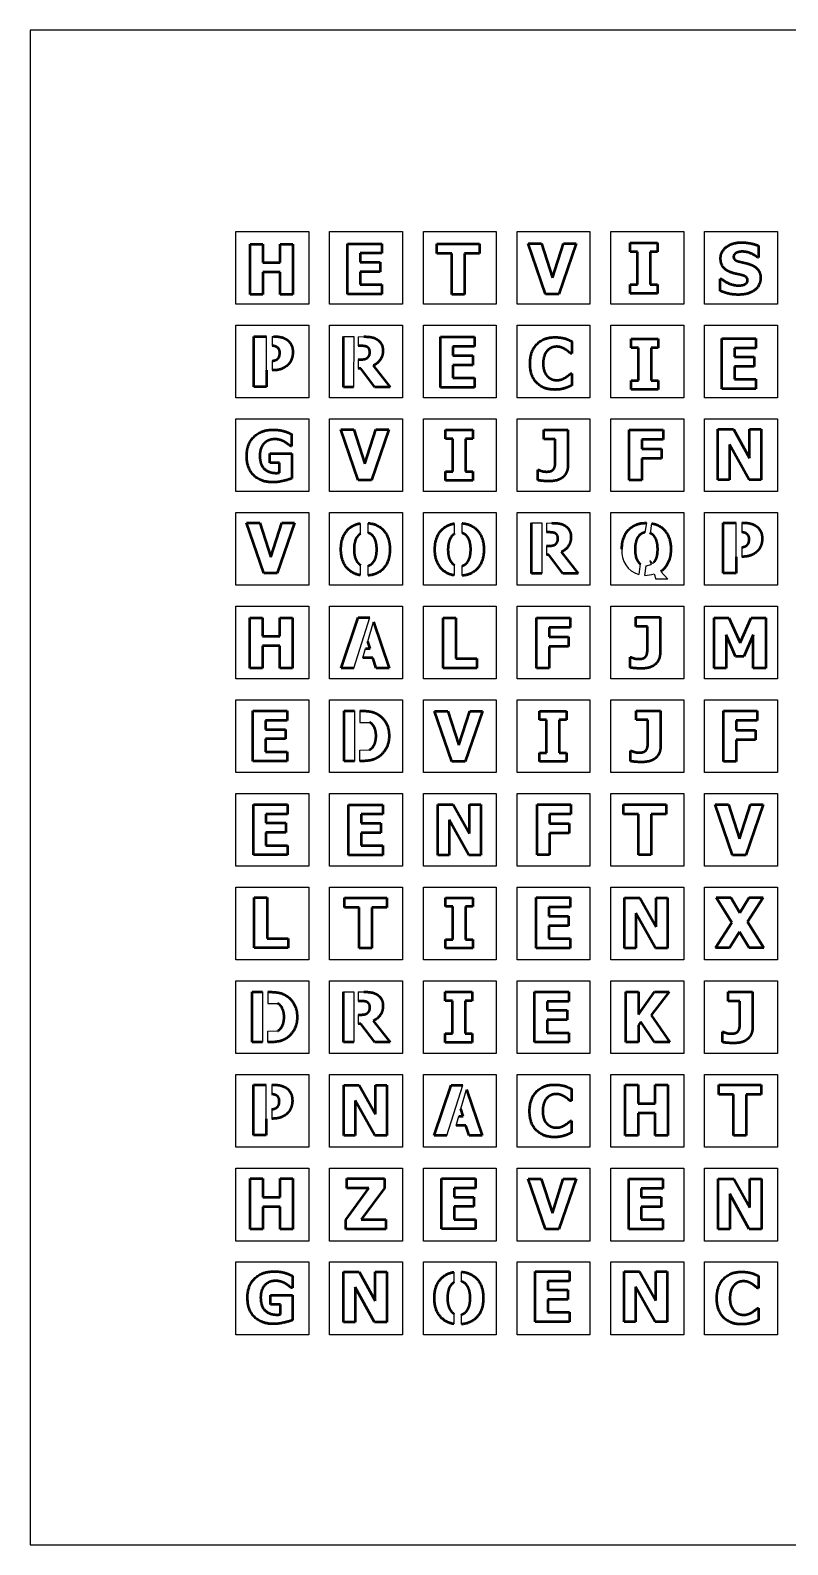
# Model space of a CAD drawing. Header units: millimetres. Extents: x 81 to 351, y 4 to 274.
# Drawn here: x 81 to 216, y 3.6 to 273.6 of the extents above; entities that cross this region are included whole.
import ezdxf

# ---------------------------------------------------------------- set-up
doc = ezdxf.new("R2010")
doc.units = ezdxf.units.MM
doc.layers.add('Visible (ANSI)', color=7, linetype='Continuous', lineweight=50)

# ---------------------------------------------------------------- blocks, each defined once
blk = doc.blocks.new('*U10')
blk.add_lwpolyline([(-6.5, 6.5), (6.5, 6.5), (6.5, -6.5), (-6.5, -6.5)], close=True)
blk = doc.blocks.new('*U11')
at = {"color": 0, "linetype": 'ByBlock', "lineweight": -2, "transparency": 16777216}
for p in [(0, 183.7), (16.7, 183.7), (33.4, 183.7), (50.1, 183.7), (66.8, 183.7), (83.5, 183.7), (100.2, 183.7), (116.9, 183.7), (133.6, 183.7), (150.3, 183.7), (167, 183.7), (183.7, 183.7), (0, 167), (16.7, 167), (33.4, 167), (50.1, 167), (66.8, 167), (83.5, 167), (100.2, 167), (116.9, 167), (133.6, 167), (150.3, 167), (167, 167), (183.7, 167), (0, 150.3), (16.7, 150.3), (33.4, 150.3), (50.1, 150.3), (66.8, 150.3), (83.5, 150.3), (100.2, 150.3), (116.9, 150.3), (133.6, 150.3), (150.3, 150.3), (167, 150.3), (183.7, 150.3), (0, 133.6), (16.7, 133.6), (33.4, 133.6), (50.1, 133.6), (66.8, 133.6), (83.5, 133.6), (100.2, 133.6), (116.9, 133.6), (133.6, 133.6), (150.3, 133.6), (167, 133.6), (183.7, 133.6), (0, 116.9), (16.7, 116.9), (33.4, 116.9), (50.1, 116.9), (66.8, 116.9), (83.5, 116.9), (100.2, 116.9), (116.9, 116.9), (133.6, 116.9), (150.3, 116.9), (167, 116.9), (183.7, 116.9), (0, 100.2), (16.7, 100.2), (33.4, 100.2), (50.1, 100.2), (66.8, 100.2), (83.5, 100.2), (100.2, 100.2), (116.9, 100.2), (133.6, 100.2), (150.3, 100.2), (167, 100.2), (183.7, 100.2), (0, 83.5), (16.7, 83.5), (33.4, 83.5), (50.1, 83.5), (66.8, 83.5), (83.5, 83.5), (100.2, 83.5), (116.9, 83.5), (133.6, 83.5), (150.3, 83.5), (167, 83.5), (183.7, 83.5), (0, 66.8), (16.7, 66.8), (33.4, 66.8), (50.1, 66.8), (66.8, 66.8), (83.5, 66.8), (100.2, 66.8), (116.9, 66.8), (133.6, 66.8), (150.3, 66.8), (167, 66.8), (183.7, 66.8), (0, 50.1), (16.7, 50.1), (33.4, 50.1), (50.1, 50.1), (66.8, 50.1), (83.5, 50.1), (100.2, 50.1), (116.9, 50.1), (133.6, 50.1), (150.3, 50.1), (167, 50.1), (183.7, 50.1), (0, 33.4), (16.7, 33.4), (33.4, 33.4), (50.1, 33.4), (66.8, 33.4), (83.5, 33.4), (100.2, 33.4), (116.9, 33.4), (133.6, 33.4), (150.3, 33.4), (167, 33.4), (183.7, 33.4), (0, 16.7), (16.7, 16.7), (33.4, 16.7), (50.1, 16.7), (66.8, 16.7), (83.5, 16.7), (100.2, 16.7), (116.9, 16.7), (133.6, 16.7), (150.3, 16.7), (167, 16.7), (183.7, 16.7), (0, 0), (16.7, 0), (33.4, 0), (50.1, 0), (66.8, 0), (83.5, 0), (100.2, 0), (116.9, 0), (133.6, 0), (150.3, 0), (167, 0), (183.7, 0)]:
    blk.add_blockref('*U10', p, dxfattribs=at)

msp = doc.modelspace()

# ---------------------------------------------------------------- linework, layer by layer
for p, q in [((123.14, 212.97), (123.14, 219.02)), ((124.15, 219.02), (124.15, 217.33)), ((124.15, 219.02), (124.37, 219.02)), ((136.84, 218.98), (138.66, 218.98)), ((138.66, 218.98), (138.64, 209.98)), ((139.47, 218.96), (140.46, 218.98)), ((139.47, 218.96), (139.47, 217.32)), ((124.15, 214.67), (124.15, 212.97)), ((139.47, 214.9), (139.47, 213.28)), ((170.37, 185.75), (172.19, 185.75)), ((172.19, 185.75), (172.16, 176.75)), ((173, 185.73), (173.99, 185.75)), ((173, 185.73), (173, 184.09)), ((190.82, 185.76), (190.56, 184.05)), ((190.82, 185.76), (190.82, 185.76)), ((190.82, 185.76), (190.82, 185.76)), ((191.57, 183.91), (191.8, 185.68)), ((204.53, 185.8), (206.8, 185.8)), ((206.8, 179.74), (206.8, 185.8)), ((207.81, 185.8), (207.81, 184.1)), ((173, 181.67), (173, 180.05)), ((207.81, 181.44), (207.81, 179.74)), ((189.74, 178.44), (189.46, 176.58)), ((190.79, 178.09), (191.7, 178.33)), ((191.46, 179.08), (191.97, 178.55)), ((191.46, 179.08), (191.46, 179.08)), ((191.46, 179.08), (191.7, 178.33)), ((192.24, 178.8), (191.97, 178.55)), ((190.56, 176.41), (190.79, 178.09)), ((192.23, 176.67), (192.52, 175.76)), ((194.65, 175.76), (192.52, 175.76)), ((193.37, 177.1), (194.65, 175.76)), ((138.66, 159.88), (141.52, 168.88)), ((141.16, 164.65), (142.17, 168.1)), ((140.31, 161.72), (140.78, 163.35)), ((139.23, 161.72), (139.25, 161.72)), ((138.81, 152.28), (138.81, 143.28)), ((139.72, 152.28), (139.72, 150.21)), ((139.72, 150.21), (141.55, 150.21)), ((139.74, 145.27), (141.51, 145.32)), ((139.74, 143.28), (139.74, 145.27)), ((122.42, 102.16), (122.42, 93.16)), ((123.33, 102.16), (123.33, 100.09)), ((123.33, 100.09), (125.16, 100.09)), ((136.86, 102.16), (138.67, 102.16)), ((138.67, 102.16), (138.65, 93.16)), ((139.48, 102.15), (140.47, 102.16)), ((139.48, 102.15), (139.48, 100.51)), ((139.48, 98.08), (139.48, 96.46)), ((123.36, 95.15), (125.12, 95.19)), ((123.36, 93.16), (123.36, 95.15)), ((123.06, 79.55), (123.06, 85.6)), ((124.08, 85.6), (124.08, 83.91)), ((155.25, 76.52), (158.11, 85.52)), ((157.75, 81.3), (158.76, 84.75)), ((124.08, 81.24), (124.08, 79.55)), ((155.82, 78.36), (155.84, 78.36)), ((156.89, 78.36), (157.37, 80))]:
    msp.add_line(p, q)
msp.add_lwpolyline([(81.01, 3.59), (351.01, 3.59), (351.01, 273.59), (81.01, 273.59)], close=True)
for points in [[(139.83, 185.68), (139.83, 183.82)], [(141.22, 183.99), (141.22, 185.73)], [(156.58, 185.65), (156.58, 183.79)], [(157.97, 183.96), (157.97, 185.7)], [(139.83, 178.3), (139.83, 176.44)], [(156.58, 178.28), (156.58, 176.41)], [(141.22, 176.39), (141.22, 178.13)], [(157.97, 176.36), (157.97, 178.1)], [(156.49, 52.19), (156.49, 50.33)], [(157.88, 50.5), (157.88, 52.24)], [(156.49, 44.82), (156.49, 42.95)], [(157.88, 42.9), (157.88, 44.65)]]:
    msp.add_lwpolyline(points)
for centre, radius, start, end in [((190.64, 180.61), 4.2, 173.7034, 253.7445), ((190.32, 183.44), 7.03, 271.9589, 285.7799)]:
    msp.add_arc(centre, radius, start, end)
at = {"layer": 'Visible (ANSI)'}
for p, q in [((120.2, 226.49), (120.2, 235.49)), ((120.2, 235.49), (122.46, 235.49)), ((122.46, 235.49), (122.46, 232.2)), ((125.53, 232.2), (125.53, 235.49)), ((125.53, 235.49), (127.79, 235.49)), ((127.79, 235.49), (127.79, 226.49)), ((137.57, 226.54), (137.57, 235.54)), ((137.57, 235.54), (143.65, 235.54)), ((143.65, 235.54), (143.65, 233.83)), ((153.5, 233.8), (153.5, 235.51)), ((153.5, 235.51), (161.08, 235.51)), ((161.08, 235.51), (161.08, 233.8)), ((172.87, 226.57), (169.78, 235.57)), ((169.78, 235.57), (172.12, 235.57)), ((172.12, 235.57), (174.08, 229.47)), ((174.08, 229.47), (176.04, 235.57)), ((178.32, 235.57), (175.23, 226.57)), ((176.04, 235.57), (178.32, 235.57)), ((187.95, 234.12), (187.95, 235.69)), ((187.95, 235.69), (192.79, 235.69)), ((192.79, 235.69), (192.79, 234.12)), ((210.81, 235.17), (210.81, 233.11)), ((143.65, 233.83), (139.82, 233.83)), ((139.82, 233.83), (139.82, 232.24)), ((139.82, 232.24), (143.35, 232.24)), ((143.35, 232.24), (143.35, 230.53)), ((156.16, 233.8), (153.5, 233.8)), ((156.16, 226.51), (156.16, 233.8)), ((161.08, 233.8), (158.42, 233.8)), ((158.42, 233.8), (158.42, 226.51)), ((189.24, 234.12), (187.95, 234.12)), ((189.24, 228.26), (189.24, 234.12)), ((192.79, 234.12), (191.5, 234.12)), ((191.5, 234.12), (191.5, 228.26)), ((210.81, 233.11), (210.62, 233.11)), ((122.46, 232.2), (125.53, 232.2)), ((125.53, 230.48), (122.46, 230.48)), ((122.46, 230.48), (122.46, 226.49)), ((125.53, 226.49), (125.53, 230.48)), ((143.35, 230.53), (139.82, 230.53)), ((139.82, 230.53), (139.82, 228.25)), ((139.82, 228.25), (143.65, 228.25)), ((143.65, 228.25), (143.65, 226.54)), ((187.95, 226.69), (187.95, 228.26)), ((187.95, 228.26), (189.24, 228.26)), ((191.5, 228.26), (192.79, 228.26)), ((192.79, 228.26), (192.79, 226.69)), ((204, 227.14), (204, 229.29)), ((204, 229.29), (204.21, 229.29)), ((122.46, 226.49), (120.2, 226.49)), ((127.79, 226.49), (125.53, 226.49)), ((143.65, 226.54), (137.57, 226.54)), ((158.42, 226.51), (156.16, 226.51)), ((175.23, 226.57), (172.87, 226.57)), ((192.79, 226.69), (187.95, 226.69)), ((120.88, 210.02), (120.88, 219.02)), ((120.88, 219.02), (123.14, 219.02)), ((136.84, 209.98), (136.84, 218.98)), ((154.1, 209.92), (154.1, 218.92)), ((154.1, 218.92), (160.19, 218.92)), ((160.19, 218.92), (160.19, 217.21)), ((139.85, 217.32), (139.47, 217.32)), ((160.19, 217.21), (156.35, 217.21)), ((156.35, 217.21), (156.35, 215.62)), ((177.54, 218.12), (177.54, 215.98)), ((188.11, 218.57), (192.95, 218.57)), ((188.11, 217), (188.11, 218.57)), ((189.4, 217), (188.11, 217)), ((189.4, 211.13), (189.4, 217)), ((192.95, 217), (191.66, 217)), ((191.66, 217), (191.66, 211.13)), ((192.95, 218.57), (192.95, 217)), ((204.26, 209.66), (204.26, 218.66)), ((204.26, 218.66), (210.35, 218.66)), ((210.35, 216.94), (206.51, 216.94)), ((206.51, 216.94), (206.51, 215.36)), ((210.35, 218.66), (210.35, 216.94)), ((139.47, 214.9), (139.74, 214.9)), ((142.13, 213.81), (145.16, 209.98)), ((156.35, 215.62), (159.89, 215.62)), ((159.89, 213.91), (156.35, 213.91)), ((156.35, 213.91), (156.35, 211.63)), ((159.89, 215.62), (159.89, 213.91)), ((177.54, 215.98), (177.32, 215.98)), ((206.51, 215.36), (210.05, 215.36)), ((210.05, 213.65), (206.51, 213.65)), ((206.51, 213.65), (206.51, 211.37)), ((210.05, 215.36), (210.05, 213.65)), ((123.14, 212.97), (123.14, 210.02)), ((124.32, 212.97), (124.15, 212.97)), ((139.91, 213.28), (139.47, 213.28)), ((142.41, 209.98), (139.91, 213.28)), ((156.35, 211.63), (160.19, 211.63)), ((160.19, 211.63), (160.19, 209.92)), ((177.34, 212.41), (177.54, 212.41)), ((177.54, 212.41), (177.54, 210.3)), ((188.11, 209.57), (188.11, 211.13)), ((188.11, 211.13), (189.4, 211.13)), ((191.66, 211.13), (192.95, 211.13)), ((192.95, 211.13), (192.95, 209.57)), ((206.51, 211.37), (210.35, 211.37)), ((210.35, 211.37), (210.35, 209.66)), ((123.14, 210.02), (120.88, 210.02)), ((138.64, 209.98), (136.84, 209.98)), ((145.16, 209.98), (142.41, 209.98)), ((160.19, 209.92), (154.1, 209.92)), ((192.95, 209.57), (188.11, 209.57)), ((210.35, 209.66), (204.26, 209.66)), ((127.59, 201.58), (127.59, 199.46)), ((136.35, 202.39), (138.69, 202.39)), ((139.44, 193.39), (136.35, 202.39)), ((138.69, 202.39), (140.65, 196.29)), ((140.65, 196.29), (142.61, 202.39)), ((144.89, 202.39), (141.8, 193.39)), ((142.61, 202.39), (144.89, 202.39)), ((155.02, 202.34), (159.86, 202.34)), ((155.02, 200.77), (155.02, 202.34)), ((156.31, 200.77), (155.02, 200.77)), ((156.31, 194.91), (156.31, 200.77)), ((159.86, 200.77), (158.57, 200.77)), ((158.57, 200.77), (158.57, 194.91)), ((159.86, 202.34), (159.86, 200.77)), ((172.52, 200.71), (172.52, 202.34)), ((172.52, 202.34), (176.83, 202.34)), ((174.57, 200.71), (172.52, 200.71)), ((174.57, 197.1), (174.57, 200.71)), ((176.83, 202.34), (176.83, 195.98)), ((187.78, 193.37), (187.78, 202.37)), ((187.78, 202.37), (193.81, 202.37)), ((193.81, 200.66), (190.03, 200.66)), ((190.03, 200.66), (190.03, 198.96)), ((193.81, 202.37), (193.81, 200.66)), ((203.58, 202.46), (206.35, 202.46)), ((203.58, 193.46), (203.58, 202.46)), ((206.35, 202.46), (209.23, 197.31)), ((209.23, 197.31), (209.23, 202.46)), ((209.23, 202.46), (211.29, 202.46)), ((211.29, 202.46), (211.29, 193.46)), ((123.7, 196.46), (123.7, 198.14)), ((123.7, 198.14), (127.63, 198.14)), ((127.59, 199.46), (127.39, 199.46)), ((127.63, 198.14), (127.63, 193.71)), ((190.03, 198.96), (193.51, 198.96)), ((190.03, 197.24), (190.03, 193.37)), ((193.51, 197.24), (190.03, 197.24)), ((193.51, 198.96), (193.51, 197.24)), ((209.12, 193.46), (205.65, 199.73)), ((205.65, 199.73), (205.65, 193.46)), ((125.44, 196.46), (123.7, 196.46)), ((125.44, 194.68), (125.44, 196.46)), ((155.02, 193.34), (155.02, 194.91)), ((155.02, 194.91), (156.31, 194.91)), ((158.57, 194.91), (159.86, 194.91)), ((159.86, 194.91), (159.86, 193.34)), ((171.5, 193.38), (171.5, 195.2)), ((171.5, 195.2), (171.7, 195.2)), ((141.8, 193.39), (139.44, 193.39)), ((159.86, 193.34), (155.02, 193.34)), ((190.03, 193.37), (187.78, 193.37)), ((205.65, 193.46), (203.58, 193.46)), ((211.29, 193.46), (209.12, 193.46)), ((119.57, 185.79), (121.91, 185.79)), ((122.66, 176.79), (119.57, 185.79)), ((121.91, 185.79), (123.87, 179.68)), ((123.87, 179.68), (125.83, 185.79)), ((128.11, 185.79), (125.02, 176.79)), ((125.83, 185.79), (128.11, 185.79)), ((170.37, 176.75), (170.37, 185.75)), ((173.38, 184.09), (173, 184.09)), ((204.53, 176.8), (204.53, 185.8)), ((204.53, 185.8), (206.8, 185.8)), ((207.81, 185.8), (208.03, 185.8)), ((173, 181.67), (173.27, 181.67)), ((173.44, 180.05), (173, 180.05)), ((175.94, 176.75), (173.44, 180.05)), ((175.66, 180.58), (178.69, 176.75)), ((206.8, 179.74), (206.8, 176.8)), ((207.98, 179.74), (207.81, 179.74)), ((125.02, 176.79), (122.66, 176.79)), ((172.16, 176.75), (170.37, 176.75)), ((178.69, 176.75), (175.94, 176.75)), ((206.8, 176.8), (204.53, 176.8)), ((120.15, 168.87), (122.41, 168.87)), ((120.15, 159.87), (120.15, 168.87)), ((122.41, 168.87), (122.41, 165.57)), ((125.48, 165.57), (125.48, 168.87)), ((125.48, 168.87), (127.74, 168.87)), ((127.74, 168.87), (127.74, 159.87)), ((136.4, 159.88), (139.45, 168.88)), ((139.45, 168.88), (141.52, 168.88)), ((142.17, 168.1), (144.95, 159.88)), ((154.59, 159.86), (154.59, 168.86)), ((154.59, 168.86), (156.85, 168.86)), ((156.85, 168.86), (156.85, 161.58)), ((171.23, 159.85), (171.23, 168.85)), ((171.23, 168.85), (177.25, 168.85)), ((177.25, 168.85), (177.25, 167.14)), ((188.95, 167.31), (188.95, 168.95)), ((188.95, 168.95), (193.27, 168.95)), ((193.27, 168.95), (193.27, 162.59)), ((202.91, 159.85), (202.91, 168.85)), ((202.91, 168.85), (205.52, 168.85)), ((205.52, 168.85), (207.52, 164.41)), ((207.52, 164.41), (209.5, 168.85)), ((209.5, 168.85), (212.1, 168.85)), ((212.1, 168.85), (212.1, 159.85)), ((122.41, 165.57), (125.48, 165.57)), ((177.25, 167.14), (173.48, 167.14)), ((173.48, 167.14), (173.48, 165.44)), ((173.48, 165.44), (176.95, 165.44)), ((176.95, 165.44), (176.95, 163.73)), ((191.01, 167.31), (188.95, 167.31)), ((191.01, 163.7), (191.01, 167.31)), ((206.68, 161.96), (205.04, 165.81)), ((205.04, 165.81), (205.04, 159.85)), ((209.86, 165.81), (208.22, 161.96)), ((209.86, 159.85), (209.86, 165.81)), ((125.48, 163.86), (122.41, 163.86)), ((122.41, 163.86), (122.41, 159.87)), ((125.48, 159.87), (125.48, 163.86)), ((140.78, 163.35), (141.57, 163.35)), ((141.57, 163.35), (141.16, 164.65)), ((173.48, 163.73), (173.48, 159.85)), ((176.95, 163.73), (173.48, 163.73)), ((122.41, 159.87), (120.15, 159.87)), ((127.74, 159.87), (125.48, 159.87)), ((138.66, 159.88), (136.4, 159.88)), ((139.25, 161.72), (139.23, 161.72)), ((142.06, 161.72), (140.31, 161.72)), ((142.63, 159.88), (142.06, 161.72)), ((144.95, 159.88), (142.63, 159.88)), ((160.59, 159.86), (154.59, 159.86)), ((156.85, 161.58), (160.59, 161.58)), ((160.59, 161.58), (160.59, 159.86)), ((173.48, 159.85), (171.23, 159.85)), ((187.93, 159.98), (187.93, 161.81)), ((187.93, 161.81), (188.13, 161.81)), ((205.04, 159.85), (202.91, 159.85)), ((208.22, 161.96), (206.68, 161.96)), ((212.1, 159.85), (209.86, 159.85)), ((120.7, 143.26), (120.7, 152.26)), ((120.7, 152.26), (126.78, 152.26)), ((126.78, 152.26), (126.78, 150.54)), ((136.93, 143.28), (136.93, 152.28)), ((136.93, 152.28), (138.81, 152.28)), ((153.07, 152.23), (155.41, 152.23)), ((156.16, 143.23), (153.07, 152.23)), ((155.41, 152.23), (157.37, 146.13)), ((157.37, 146.13), (159.33, 152.23)), ((161.61, 152.23), (158.52, 143.23)), ((159.33, 152.23), (161.61, 152.23)), ((171.75, 152.22), (176.59, 152.22)), ((171.75, 150.65), (171.75, 152.22)), ((176.59, 152.22), (176.59, 150.65)), ((189.02, 150.63), (189.02, 152.26)), ((189.02, 152.26), (193.34, 152.26)), ((193.34, 152.26), (193.34, 145.9)), ((204.56, 143.25), (204.56, 152.25)), ((204.56, 152.25), (210.59, 152.25)), ((210.59, 152.25), (210.59, 150.53)), ((126.78, 150.54), (122.95, 150.54)), ((122.95, 150.54), (122.95, 148.96)), ((122.95, 148.96), (126.48, 148.96)), ((126.48, 148.96), (126.48, 147.25)), ((173.04, 150.65), (171.75, 150.65)), ((173.04, 144.79), (173.04, 150.65)), ((176.59, 150.65), (175.3, 150.65)), ((175.3, 150.65), (175.3, 144.79)), ((191.08, 150.63), (189.02, 150.63)), ((191.08, 147.02), (191.08, 150.63)), ((210.59, 150.53), (206.81, 150.53)), ((206.81, 150.53), (206.81, 148.83)), ((206.81, 148.83), (210.29, 148.83)), ((210.29, 148.83), (210.29, 147.12)), ((126.48, 147.25), (122.95, 147.25)), ((122.95, 147.25), (122.95, 144.97)), ((206.81, 147.12), (206.81, 143.25)), ((210.29, 147.12), (206.81, 147.12)), ((126.78, 143.26), (120.7, 143.26)), ((122.95, 144.97), (126.78, 144.97)), ((126.78, 144.97), (126.78, 143.26)), ((138.81, 143.28), (136.93, 143.28)), ((158.52, 143.23), (156.16, 143.23)), ((171.75, 143.22), (171.75, 144.79)), ((171.75, 144.79), (173.04, 144.79)), ((176.59, 143.22), (171.75, 143.22)), ((175.3, 144.79), (176.59, 144.79)), ((176.59, 144.79), (176.59, 143.22)), ((188, 143.3), (188, 145.12)), ((188, 145.12), (188.21, 145.12)), ((206.81, 143.25), (204.56, 143.25)), ((120.77, 126.56), (120.77, 135.56)), ((120.77, 135.56), (126.86, 135.56)), ((126.86, 135.56), (126.86, 133.85)), ((137.73, 126.52), (137.73, 135.52)), ((137.73, 135.52), (143.82, 135.52)), ((143.82, 135.52), (143.82, 133.81)), ((153.63, 135.55), (156.4, 135.55)), ((153.63, 126.55), (153.63, 135.55)), ((156.4, 135.55), (159.27, 130.39)), ((159.27, 130.39), (159.27, 135.55)), ((159.27, 135.55), (161.33, 135.55)), ((161.33, 135.55), (161.33, 126.55)), ((171.33, 126.56), (171.33, 135.56)), ((171.33, 135.56), (177.36, 135.56)), ((177.36, 135.56), (177.36, 133.85)), ((186.73, 133.86), (186.73, 135.57)), ((186.73, 135.57), (194.32, 135.57)), ((194.32, 135.57), (194.32, 133.86)), ((203.1, 135.54), (205.45, 135.54)), ((206.2, 126.54), (203.1, 135.54)), ((205.45, 135.54), (207.41, 129.44)), ((207.41, 129.44), (209.36, 135.54)), ((211.65, 135.54), (208.55, 126.54)), ((209.36, 135.54), (211.65, 135.54)), ((126.86, 133.85), (123.02, 133.85)), ((123.02, 133.85), (123.02, 132.27)), ((143.82, 133.81), (139.98, 133.81)), ((139.98, 133.81), (139.98, 132.22)), ((159.16, 126.55), (155.69, 132.82)), ((155.69, 132.82), (155.69, 126.55)), ((177.36, 133.85), (173.58, 133.85)), ((173.58, 133.85), (173.58, 132.15)), ((189.4, 133.86), (186.73, 133.86)), ((189.4, 126.57), (189.4, 133.86)), ((194.32, 133.86), (191.66, 133.86)), ((191.66, 133.86), (191.66, 126.57)), ((123.02, 132.27), (126.56, 132.27)), ((126.56, 130.55), (123.02, 130.55)), ((123.02, 130.55), (123.02, 128.28)), ((126.56, 132.27), (126.56, 130.55)), ((139.98, 132.22), (143.52, 132.22)), ((143.52, 130.51), (139.98, 130.51)), ((139.98, 130.51), (139.98, 128.24)), ((143.52, 132.22), (143.52, 130.51)), ((173.58, 132.15), (177.06, 132.15)), ((173.58, 130.43), (173.58, 126.56)), ((177.06, 130.43), (173.58, 130.43)), ((177.06, 132.15), (177.06, 130.43)), ((123.02, 128.28), (126.86, 128.28)), ((126.86, 128.28), (126.86, 126.56)), ((139.98, 128.24), (143.82, 128.24)), ((143.82, 128.24), (143.82, 126.52)), ((126.86, 126.56), (120.77, 126.56)), ((143.82, 126.52), (137.73, 126.52)), ((155.69, 126.55), (153.63, 126.55)), ((161.33, 126.55), (159.16, 126.55)), ((173.58, 126.56), (171.33, 126.56)), ((191.66, 126.57), (189.4, 126.57)), ((208.55, 126.54), (206.2, 126.54)), ((120.94, 109.98), (120.94, 118.98)), ((120.94, 118.98), (123.21, 118.98)), ((123.21, 118.98), (123.21, 111.7)), ((136.99, 117.22), (136.99, 118.93)), ((136.99, 118.93), (144.57, 118.93)), ((144.57, 118.93), (144.57, 117.22)), ((155.03, 118.95), (159.87, 118.95)), ((155.03, 117.38), (155.03, 118.95)), ((159.87, 118.95), (159.87, 117.38)), ((171.16, 109.96), (171.16, 118.96)), ((171.16, 118.96), (177.24, 118.96)), ((177.24, 118.96), (177.24, 117.25)), ((186.9, 118.94), (189.67, 118.94)), ((186.9, 109.94), (186.9, 118.94)), ((189.67, 118.94), (192.54, 113.78)), ((192.54, 113.78), (192.54, 118.94)), ((192.54, 118.94), (194.6, 118.94)), ((194.6, 118.94), (194.6, 109.94)), ((203.24, 118.99), (205.85, 118.99)), ((206.05, 114.52), (203.24, 118.99)), ((205.85, 118.99), (207.48, 116.27)), ((207.48, 116.27), (209.15, 118.99)), ((211.65, 118.99), (208.83, 114.62)), ((209.15, 118.99), (211.65, 118.99)), ((139.65, 117.22), (136.99, 117.22)), ((139.65, 109.93), (139.65, 117.22)), ((144.57, 117.22), (141.91, 117.22)), ((141.91, 117.22), (141.91, 109.93)), ((156.32, 117.38), (155.03, 117.38)), ((156.32, 111.51), (156.32, 117.38)), ((159.87, 117.38), (158.58, 117.38)), ((158.58, 117.38), (158.58, 111.51)), ((177.24, 117.25), (173.41, 117.25)), ((173.41, 117.25), (173.41, 115.66)), ((192.43, 109.94), (188.96, 116.21)), ((188.96, 116.21), (188.96, 109.94)), ((173.41, 115.66), (176.94, 115.66)), ((176.94, 113.95), (173.41, 113.95)), ((173.41, 113.95), (173.41, 111.67)), ((176.94, 115.66), (176.94, 113.95)), ((203.13, 109.99), (206.05, 114.52)), ((208.83, 114.62), (211.75, 109.99)), ((123.21, 111.7), (126.95, 111.7)), ((126.95, 111.7), (126.95, 109.98)), ((155.03, 109.95), (155.03, 111.51)), ((155.03, 111.51), (156.32, 111.51)), ((158.58, 111.51), (159.87, 111.51)), ((159.87, 111.51), (159.87, 109.95)), ((173.41, 111.67), (177.24, 111.67)), ((177.24, 111.67), (177.24, 109.96)), ((207.4, 112.86), (205.63, 109.99)), ((209.14, 109.99), (207.4, 112.86)), ((126.95, 109.98), (120.94, 109.98)), ((141.91, 109.93), (139.65, 109.93)), ((159.87, 109.95), (155.03, 109.95)), ((177.24, 109.96), (171.16, 109.96)), ((188.96, 109.94), (186.9, 109.94)), ((194.6, 109.94), (192.43, 109.94)), ((205.63, 109.99), (203.13, 109.99)), ((211.75, 109.99), (209.14, 109.99)), ((120.54, 93.16), (120.54, 102.16)), ((120.54, 102.16), (122.42, 102.16)), ((136.86, 93.16), (136.86, 102.16)), ((139.86, 100.51), (139.48, 100.51)), ((154.95, 102.14), (159.79, 102.14)), ((154.95, 100.57), (154.95, 102.14)), ((156.24, 100.57), (154.95, 100.57)), ((156.24, 94.71), (156.24, 100.57)), ((159.79, 100.57), (158.5, 100.57)), ((158.5, 100.57), (158.5, 94.71)), ((159.79, 102.14), (159.79, 100.57)), ((170.91, 93.16), (170.91, 102.16)), ((170.91, 102.16), (177, 102.16)), ((177, 100.45), (173.16, 100.45)), ((173.16, 100.45), (173.16, 98.87)), ((177, 102.16), (177, 100.45)), ((187.14, 102.16), (189.4, 102.16)), ((187.14, 93.16), (187.14, 102.16)), ((189.4, 102.16), (189.4, 98.15)), ((189.4, 98.15), (192.29, 102.16)), ((194.89, 102.16), (191.68, 97.99)), ((192.29, 102.16), (194.89, 102.16)), ((205.42, 100.52), (205.42, 102.15)), ((205.42, 102.15), (209.74, 102.15)), ((207.48, 100.52), (205.42, 100.52)), ((207.48, 96.91), (207.48, 100.52)), ((209.74, 102.15), (209.74, 95.79)), ((139.48, 98.08), (139.75, 98.08)), ((173.16, 98.87), (176.7, 98.87)), ((176.7, 98.87), (176.7, 97.15)), ((191.68, 97.99), (195.02, 93.16)), ((139.92, 96.46), (139.48, 96.46)), ((142.42, 93.16), (139.92, 96.46)), ((142.14, 96.99), (145.17, 93.16)), ((154.95, 93.14), (154.95, 94.71)), ((154.95, 94.71), (156.24, 94.71)), ((158.5, 94.71), (159.79, 94.71)), ((159.79, 94.71), (159.79, 93.14)), ((176.7, 97.15), (173.16, 97.15)), ((173.16, 97.15), (173.16, 94.88)), ((173.16, 94.88), (177, 94.88)), ((177, 94.88), (177, 93.16)), ((189.85, 96.82), (189.4, 96.21)), ((189.4, 96.21), (189.4, 93.16)), ((192.29, 93.16), (189.85, 96.82)), ((204.4, 93.19), (204.4, 95.01)), ((204.4, 95.01), (204.6, 95.01)), ((122.42, 93.16), (120.54, 93.16)), ((138.65, 93.16), (136.86, 93.16)), ((145.17, 93.16), (142.42, 93.16)), ((159.79, 93.14), (154.95, 93.14)), ((177, 93.16), (170.91, 93.16)), ((189.4, 93.16), (187.14, 93.16)), ((195.02, 93.16), (192.29, 93.16)), ((120.8, 76.6), (120.8, 85.6)), ((120.8, 85.6), (123.06, 85.6)), ((124.08, 85.6), (124.29, 85.6)), ((136.87, 85.54), (139.64, 85.54)), ((136.87, 76.54), (136.87, 85.54)), ((139.64, 85.54), (142.52, 80.38)), ((142.52, 80.38), (142.52, 85.54)), ((142.52, 85.54), (144.58, 85.54)), ((144.58, 85.54), (144.58, 76.54)), ((152.99, 76.52), (156.03, 85.52)), ((156.03, 85.52), (158.11, 85.52)), ((158.76, 84.75), (161.54, 76.52)), ((177.47, 84.86), (177.47, 82.72)), ((187.06, 85.56), (189.33, 85.56)), ((187.06, 76.56), (187.06, 85.56)), ((189.33, 85.56), (189.33, 82.27)), ((192.4, 82.27), (192.4, 85.56)), ((192.4, 85.56), (194.66, 85.56)), ((194.66, 85.56), (194.66, 76.56)), ((203.71, 83.86), (203.71, 85.57)), ((203.71, 85.57), (211.29, 85.57)), ((206.37, 83.86), (203.71, 83.86)), ((206.37, 76.57), (206.37, 83.86)), ((211.29, 83.86), (208.63, 83.86)), ((208.63, 83.86), (208.63, 76.57)), ((211.29, 85.57), (211.29, 83.86)), ((142.41, 76.54), (138.94, 82.81)), ((138.94, 82.81), (138.94, 76.54)), ((158.16, 80), (157.75, 81.3)), ((177.47, 82.72), (177.24, 82.72)), ((189.33, 82.27), (192.4, 82.27)), ((123.06, 79.55), (123.06, 76.6)), ((124.24, 79.55), (124.08, 79.55)), ((155.84, 78.36), (155.82, 78.36)), ((158.65, 78.36), (156.89, 78.36)), ((157.37, 80), (158.16, 80)), ((159.21, 76.52), (158.65, 78.36)), ((177.26, 79.15), (177.47, 79.15)), ((177.47, 79.15), (177.47, 77.04)), ((192.4, 80.55), (189.33, 80.55)), ((189.33, 80.55), (189.33, 76.56)), ((192.4, 76.56), (192.4, 80.55)), ((123.06, 76.6), (120.8, 76.6)), ((138.94, 76.54), (136.87, 76.54)), ((144.58, 76.54), (142.41, 76.54)), ((155.25, 76.52), (152.99, 76.52)), ((161.54, 76.52), (159.21, 76.52)), ((189.33, 76.56), (187.06, 76.56)), ((194.66, 76.56), (192.4, 76.56)), ((208.63, 76.57), (206.37, 76.57)), ((120.2, 68.87), (122.46, 68.87)), ((120.2, 59.87), (120.2, 68.87)), ((122.46, 68.87), (122.46, 65.57)), ((125.53, 65.57), (125.53, 68.87)), ((125.53, 68.87), (127.79, 68.87)), ((127.79, 68.87), (127.79, 59.87)), ((137.45, 68.86), (144.12, 68.86)), ((137.45, 67.14), (137.45, 68.86)), ((144.12, 68.86), (144.12, 67.14)), ((154.29, 59.88), (154.29, 68.88)), ((154.29, 68.88), (160.37, 68.88)), ((160.37, 68.88), (160.37, 67.17)), ((169.75, 68.83), (172.09, 68.83)), ((172.85, 59.83), (169.75, 68.83)), ((172.09, 68.83), (174.06, 62.73)), ((174.06, 62.73), (176.01, 68.83)), ((178.29, 68.83), (175.2, 59.83)), ((176.01, 68.83), (178.29, 68.83)), ((187.68, 59.83), (187.68, 68.83)), ((187.68, 68.83), (193.76, 68.83)), ((193.76, 68.83), (193.76, 67.12)), ((203.64, 68.85), (206.41, 68.85)), ((203.64, 59.85), (203.64, 68.85)), ((206.41, 68.85), (209.28, 63.7)), ((209.28, 63.7), (209.28, 68.85)), ((209.28, 68.85), (211.35, 68.85)), ((211.35, 68.85), (211.35, 59.85)), ((122.46, 65.57), (125.53, 65.57)), ((137.23, 61.54), (141.38, 67.14)), ((141.38, 67.14), (137.45, 67.14)), ((144.12, 67.14), (139.99, 61.57)), ((160.37, 67.17), (156.54, 67.17)), ((156.54, 67.17), (156.54, 65.58)), ((156.54, 65.58), (160.08, 65.58)), ((160.08, 65.58), (160.08, 63.87)), ((193.76, 67.12), (189.92, 67.12)), ((189.92, 67.12), (189.92, 65.54)), ((189.92, 65.54), (193.46, 65.54)), ((193.46, 65.54), (193.46, 63.82)), ((209.17, 59.85), (205.7, 66.13)), ((205.7, 66.13), (205.7, 59.85)), ((125.53, 63.86), (122.46, 63.86)), ((122.46, 63.86), (122.46, 59.87)), ((125.53, 59.87), (125.53, 63.86)), ((160.08, 63.87), (156.54, 63.87)), ((156.54, 63.87), (156.54, 61.59)), ((193.46, 63.82), (189.92, 63.82)), ((189.92, 63.82), (189.92, 61.55)), ((122.46, 59.87), (120.2, 59.87)), ((127.79, 59.87), (125.53, 59.87)), ((137.23, 59.86), (137.23, 61.54)), ((144.36, 59.86), (137.23, 59.86)), ((139.99, 61.57), (144.36, 61.57)), ((144.36, 61.57), (144.36, 59.86)), ((160.37, 59.88), (154.29, 59.88)), ((156.54, 61.59), (160.37, 61.59)), ((160.37, 61.59), (160.37, 59.88)), ((175.2, 59.83), (172.85, 59.83)), ((193.76, 59.83), (187.68, 59.83)), ((189.92, 61.55), (193.76, 61.55)), ((193.76, 61.55), (193.76, 59.83)), ((205.7, 59.85), (203.64, 59.85)), ((211.35, 59.85), (209.17, 59.85)), ((127.73, 51.52), (127.73, 49.4)), ((136.83, 52.26), (139.6, 52.26)), ((136.83, 43.26), (136.83, 52.26)), ((139.6, 52.26), (142.48, 47.1)), ((142.48, 47.1), (142.48, 52.26)), ((142.48, 52.26), (144.54, 52.26)), ((144.54, 52.26), (144.54, 43.26)), ((171.02, 43.32), (171.02, 52.32)), ((171.02, 52.32), (177.1, 52.32)), ((177.1, 52.32), (177.1, 50.6)), ((186.84, 52.3), (189.62, 52.3)), ((186.84, 43.3), (186.84, 52.3)), ((189.62, 52.3), (192.49, 47.15)), ((192.49, 47.15), (192.49, 52.3)), ((192.49, 52.3), (194.55, 52.3)), ((194.55, 52.3), (194.55, 43.3)), ((210.83, 51.49), (210.83, 49.35)), ((127.73, 49.4), (127.53, 49.4)), ((142.37, 43.26), (138.9, 49.53)), ((138.9, 49.53), (138.9, 43.26)), ((177.1, 50.6), (173.26, 50.6)), ((173.26, 50.6), (173.26, 49.02)), ((173.26, 49.02), (176.8, 49.02)), ((176.8, 49.02), (176.8, 47.31)), ((192.38, 43.3), (188.91, 49.58)), ((188.91, 49.58), (188.91, 43.3)), ((210.83, 49.35), (210.61, 49.35)), ((123.84, 46.4), (123.84, 48.08)), ((123.84, 48.08), (127.77, 48.08)), ((125.58, 46.4), (123.84, 46.4)), ((125.58, 44.62), (125.58, 46.4)), ((127.77, 48.08), (127.77, 43.65)), ((176.8, 47.31), (173.26, 47.31)), ((173.26, 47.31), (173.26, 45.03)), ((138.9, 43.26), (136.83, 43.26)), ((144.54, 43.26), (142.37, 43.26)), ((177.1, 43.32), (171.02, 43.32)), ((173.26, 45.03), (177.1, 45.03)), ((177.1, 45.03), (177.1, 43.32)), ((188.91, 43.3), (186.84, 43.3)), ((194.55, 43.3), (192.38, 43.3)), ((210.63, 45.78), (210.83, 45.78)), ((210.83, 45.78), (210.83, 43.67))]:
    msp.add_line(p, q, dxfattribs=at)
for points in [[(204.05, 232.94), (204.05, 234.2), (206.19, 235.77), (207.79, 235.77)], [(207.79, 235.77), (208.6, 235.77), (210.19, 235.44), (210.81, 235.17)], [(206, 230.4), (204.96, 230.76), (204.05, 232.01), (204.05, 232.94)], [(206.88, 233.93), (206.67, 233.83), (206.37, 233.45), (206.37, 233.22)], [(206.37, 233.22), (206.37, 232.87), (206.85, 232.47), (207.55, 232.31)], [(207.91, 234.13), (207.61, 234.13), (207.15, 234.04), (206.88, 233.93)], [(207.55, 232.31), (208.01, 232.21), (208.85, 232.01), (209.33, 231.84)], [(210.62, 233.11), (210.11, 233.54), (208.67, 234.13), (207.91, 234.13)], [(207.96, 229.9), (207.5, 230.03), (206.46, 230.24), (206, 230.4)], [(208.86, 229.04), (208.86, 229.38), (208.33, 229.81), (207.96, 229.9)], [(209.33, 231.84), (210.26, 231.5), (211.17, 230.36), (211.17, 229.43)], [(207.27, 226.45), (206.23, 226.45), (204.67, 226.85), (204, 227.14)], [(204.21, 229.29), (204.88, 228.71), (206.51, 228.09), (207.28, 228.09)], [(211.17, 229.43), (211.17, 228.09), (209.06, 226.45), (207.27, 226.45)], [(207.28, 228.09), (207.47, 228.09), (208.11, 228.18), (208.3, 228.27)], [(208.3, 228.27), (208.53, 228.37), (208.86, 228.74), (208.86, 229.04)], [(124.37, 219.02), (125.14, 219.02), (126.28, 218.74), (126.73, 218.43)], [(140.46, 218.98), (141.21, 218.98), (142.32, 218.79), (142.8, 218.49)], [(170.09, 214.19), (170.09, 216.33), (172.47, 218.87), (174.5, 218.87)], [(174.5, 218.87), (175.03, 218.87), (175.89, 218.75), (176.29, 218.65)], [(125.48, 216.13), (125.48, 216.52), (125.12, 217.06), (124.87, 217.16)], [(125.09, 215.01), (125.32, 215.23), (125.48, 215.72), (125.48, 216.13)], [(126.73, 218.43), (127.25, 218.09), (127.8, 216.97), (127.8, 216.19)], [(127.8, 216.19), (127.8, 215.56), (127.4, 214.42), (127.03, 214.04)], [(140.97, 217.18), (140.75, 217.27), (140.24, 217.32), (139.85, 217.32)], [(141.53, 216.22), (141.53, 216.56), (141.26, 217.05), (140.97, 217.18)], [(141.1, 215.2), (141.32, 215.37), (141.53, 215.84), (141.53, 216.22)], [(143.85, 216.5), (143.85, 215.48), (142.91, 214.18), (142.13, 213.81)], [(142.8, 218.49), (143.28, 218.19), (143.85, 217.23), (143.85, 216.5)], [(173.19, 216.5), (172.85, 216.15), (172.42, 214.98), (172.42, 214.18)], [(174.86, 217.19), (174.37, 217.19), (173.56, 216.88), (173.19, 216.5)], [(176.34, 216.72), (176.02, 216.92), (175.27, 217.19), (174.86, 217.19)], [(176.29, 218.65), (176.59, 218.55), (177.32, 218.24), (177.54, 218.12)], [(177.32, 215.98), (177.15, 216.12), (176.65, 216.53), (176.34, 216.72)], [(124.15, 214.67), (124.28, 214.68), (124.39, 214.7)], [(124.39, 214.7), (124.58, 214.73), (124.98, 214.9), (125.09, 215.01)], [(127.03, 214.04), (126.8, 213.8), (126.25, 213.41), (125.92, 213.27)], [(139.74, 214.9), (140.21, 214.9), (140.87, 215.02), (141.1, 215.2)], [(174.49, 209.52), (172.47, 209.52), (170.09, 211.97), (170.09, 214.19)], [(172.42, 214.18), (172.42, 213.34), (172.87, 212.2), (173.23, 211.85)], [(125.92, 213.27), (125.58, 213.13), (124.8, 212.97), (124.32, 212.97)], [(173.23, 211.85), (173.58, 211.51), (174.44, 211.21), (174.87, 211.21)], [(174.87, 211.21), (175.32, 211.21), (176.13, 211.51), (176.4, 211.69)], [(176.4, 211.69), (176.71, 211.87), (177.17, 212.26), (177.34, 212.41)], [(176.29, 209.79), (175.87, 209.65), (175.13, 209.52), (174.49, 209.52)], [(177.54, 210.3), (177.29, 210.18), (176.64, 209.89), (176.29, 209.79)], [(119.59, 197.7), (119.59, 199.82), (122.11, 202.37), (124.29, 202.37)], [(122.7, 199.96), (122.34, 199.59), (121.92, 198.48), (121.92, 197.74)], [(124.6, 200.69), (124.02, 200.69), (123.07, 200.33), (122.7, 199.96)], [(124.29, 202.37), (125.42, 202.37), (126.84, 201.94), (127.59, 201.58)], [(126.32, 200.22), (125.99, 200.42), (125.1, 200.69), (124.6, 200.69)], [(127.39, 199.46), (127.23, 199.59), (126.61, 200.06), (126.32, 200.22)], [(124.23, 193.01), (122.11, 193.01), (119.59, 195.46), (119.59, 197.7)], [(121.92, 197.74), (121.92, 196.16), (123.51, 194.66), (124.87, 194.66)], [(124.87, 194.66), (124.99, 194.66), (125.32, 194.68), (125.44, 194.68)], [(171.7, 195.2), (171.97, 195.09), (172.56, 194.9), (173.03, 194.9)], [(173.03, 194.9), (173.63, 194.9), (174.27, 195.24), (174.41, 195.55)], [(174.41, 195.55), (174.54, 195.84), (174.57, 196.62), (174.57, 197.1)], [(176.83, 195.98), (176.83, 195.4), (176.43, 194.36), (176.03, 194)], [(127.63, 193.71), (127.04, 193.47), (125.15, 193.01), (124.23, 193.01)], [(173.54, 193.2), (172.95, 193.2), (171.9, 193.29), (171.5, 193.38)], [(176.03, 194), (175.58, 193.59), (174.35, 193.2), (173.54, 193.2)], [(139.83, 183.82), (139.57, 183.66), (139.33, 183.37)], [(156.58, 183.79), (156.33, 183.64), (156.08, 183.34)], [(174.49, 183.95), (174.28, 184.04), (173.76, 184.09), (173.38, 184.09)], [(173.99, 185.75), (174.74, 185.75), (175.85, 185.56), (176.32, 185.27)], [(175.06, 182.99), (175.06, 183.33), (174.79, 183.82), (174.49, 183.95)], [(176.32, 185.27), (176.81, 184.96), (177.37, 184.01), (177.37, 183.28)], [(186.46, 181.07), (186.46, 183.24), (188.78, 185.76), (190.82, 185.76)], [(208.03, 185.8), (208.8, 185.8), (209.93, 185.51), (210.39, 185.2)], [(209.14, 182.9), (209.14, 183.29), (208.77, 183.83), (208.52, 183.94)], [(210.39, 185.2), (210.9, 184.86), (211.46, 183.74), (211.46, 182.96)], [(139.33, 183.37), (139.05, 183.02), (138.71, 181.86), (138.71, 181.06)], [(138.71, 181.06), (138.71, 180.23), (139.04, 179.13), (139.32, 178.76)], [(142.76, 181.06), (142.76, 181.87), (142.43, 183), (142.15, 183.36)], [(142.15, 178.78), (142.45, 179.17), (142.76, 180.21), (142.76, 181.06)], [(156.08, 183.34), (155.81, 182.99), (155.46, 181.83), (155.46, 181.03)], [(155.46, 181.03), (155.46, 180.2), (155.79, 179.11), (156.08, 178.73)], [(159.51, 181.03), (159.51, 181.84), (159.18, 182.97), (158.9, 183.33)], [(158.91, 178.75), (159.2, 179.14), (159.51, 180.18), (159.51, 181.03)], [(173.27, 181.67), (173.74, 181.67), (174.4, 181.79), (174.63, 181.97)], [(174.63, 181.97), (174.84, 182.15), (175.06, 182.61), (175.06, 182.99)], [(177.37, 183.28), (177.37, 182.25), (176.44, 180.96), (175.66, 180.58)], [(189.42, 183.38), (189.14, 183.03), (188.8, 181.87), (188.8, 181.07)], [(188.8, 181.07), (188.8, 180.25), (189.12, 179.15), (189.41, 178.78)], [(192.84, 181.08), (192.84, 181.88), (192.51, 183.01), (192.23, 183.38)], [(192.24, 178.8), (192.53, 179.19), (192.84, 180.23), (192.84, 181.08)], [(207.81, 181.44), (207.94, 181.45), (208.05, 181.47)], [(208.05, 181.47), (208.23, 181.5), (208.63, 181.67), (208.74, 181.78)], [(208.74, 181.78), (208.98, 182), (209.14, 182.49), (209.14, 182.9)], [(211.46, 182.96), (211.46, 182.33), (211.05, 181.19), (210.68, 180.81)], [(139.32, 178.76), (139.55, 178.47), (139.83, 178.3)], [(156.08, 178.73), (156.3, 178.44), (156.58, 178.28)], [(189.41, 178.78), (189.56, 178.58), (189.74, 178.44)], [(209.57, 180.04), (209.24, 179.9), (208.46, 179.74), (207.98, 179.74)], [(210.68, 180.81), (210.46, 180.57), (209.9, 180.18), (209.57, 180.04)], [(189.46, 161.51), (190.06, 161.51), (190.71, 161.84), (190.84, 162.15)], [(190.84, 162.15), (190.98, 162.45), (191.01, 163.22), (191.01, 163.7)], [(193.27, 162.59), (193.27, 162.01), (192.87, 160.97), (192.46, 160.6)], [(189.98, 159.81), (189.38, 159.81), (188.33, 159.9), (187.93, 159.98)], [(188.13, 161.81), (188.4, 161.7), (188.99, 161.51), (189.46, 161.51)], [(192.46, 160.6), (192.01, 160.2), (190.78, 159.81), (189.98, 159.81)], [(139.72, 152.28), (140.66, 152.28), (142.32, 152.04), (143.05, 151.57)], [(143.05, 151.57), (143.93, 151.01), (144.96, 149.08), (144.96, 147.77)], [(141.51, 145.32), (142.06, 145.67), (142.64, 146.9), (142.64, 147.79)], [(144.96, 147.77), (144.96, 146.51), (143.86, 144.53), (143.02, 144)], [(190.91, 145.46), (191.05, 145.76), (191.08, 146.53), (191.08, 147.02)], [(193.34, 145.9), (193.34, 145.32), (192.94, 144.28), (192.54, 143.92)], [(143.02, 144), (142.32, 143.54), (140.67, 143.28), (139.74, 143.28)], [(190.05, 143.12), (189.45, 143.12), (188.4, 143.21), (188, 143.3)], [(188.21, 145.12), (188.48, 145.01), (189.07, 144.82), (189.53, 144.82)], [(189.53, 144.82), (190.13, 144.82), (190.78, 145.16), (190.91, 145.46)], [(192.54, 143.92), (192.09, 143.51), (190.85, 143.12), (190.05, 143.12)], [(123.33, 102.16), (124.28, 102.16), (125.93, 101.92), (126.66, 101.45)], [(126.66, 101.45), (127.55, 100.88), (128.57, 98.96), (128.57, 97.65)], [(140.98, 100.37), (140.76, 100.45), (140.25, 100.51), (139.86, 100.51)], [(140.47, 102.16), (141.22, 102.16), (142.33, 101.97), (142.81, 101.68)], [(141.54, 99.4), (141.54, 99.75), (141.27, 100.24), (140.98, 100.37)], [(142.81, 101.68), (143.29, 101.37), (143.86, 100.42), (143.86, 99.69)], [(125.12, 95.19), (125.68, 95.54), (126.25, 96.78), (126.25, 97.67)], [(128.57, 97.65), (128.57, 96.39), (127.47, 94.41), (126.63, 93.87)], [(139.75, 98.08), (140.22, 98.08), (140.88, 98.2), (141.11, 98.38)], [(141.11, 98.38), (141.33, 98.56), (141.54, 99.02), (141.54, 99.4)], [(143.86, 99.69), (143.86, 98.66), (142.92, 97.37), (142.14, 96.99)], [(204.6, 95.01), (204.87, 94.9), (205.46, 94.71), (205.93, 94.71)], [(205.93, 94.71), (206.53, 94.71), (207.18, 95.05), (207.31, 95.36)], [(207.31, 95.36), (207.45, 95.66), (207.48, 96.43), (207.48, 96.91)], [(209.74, 95.79), (209.74, 95.21), (209.34, 94.17), (208.93, 93.81)], [(126.63, 93.87), (125.93, 93.42), (124.29, 93.16), (123.36, 93.16)], [(206.45, 93.02), (205.85, 93.02), (204.8, 93.1), (204.4, 93.19)], [(208.93, 93.81), (208.48, 93.4), (207.25, 93.02), (206.45, 93.02)], [(124.29, 85.6), (125.07, 85.6), (126.2, 85.32), (126.66, 85.01)], [(125.4, 82.7), (125.4, 83.09), (125.04, 83.64), (124.79, 83.74)], [(126.66, 85.01), (127.17, 84.67), (127.72, 83.54), (127.72, 82.76)], [(170.01, 80.93), (170.01, 83.07), (172.4, 85.61), (174.43, 85.61)], [(174.78, 83.93), (174.29, 83.93), (173.49, 83.62), (173.11, 83.24)], [(174.43, 85.61), (174.96, 85.61), (175.82, 85.49), (176.21, 85.39)], [(176.26, 83.46), (175.95, 83.66), (175.2, 83.93), (174.78, 83.93)], [(176.21, 85.39), (176.52, 85.29), (177.24, 84.98), (177.47, 84.86)], [(124.08, 81.24), (124.21, 81.26), (124.32, 81.27)], [(124.32, 81.27), (124.5, 81.3), (124.9, 81.48), (125.01, 81.59)], [(125.01, 81.59), (125.24, 81.81), (125.4, 82.3), (125.4, 82.7)], [(127.72, 82.76), (127.72, 82.14), (127.32, 81), (126.95, 80.62)], [(173.11, 83.24), (172.78, 82.89), (172.35, 81.72), (172.35, 80.92)], [(177.24, 82.72), (177.07, 82.86), (176.58, 83.27), (176.26, 83.46)], [(125.84, 79.85), (125.5, 79.71), (124.72, 79.55), (124.24, 79.55)], [(126.95, 80.62), (126.72, 80.38), (126.17, 79.98), (125.84, 79.85)], [(174.42, 76.26), (172.39, 76.26), (170.01, 78.71), (170.01, 80.93)], [(172.35, 80.92), (172.35, 80.09), (172.79, 78.94), (173.16, 78.59)], [(173.16, 78.59), (173.51, 78.25), (174.37, 77.95), (174.8, 77.95)], [(174.8, 77.95), (175.24, 77.95), (176.05, 78.25), (176.33, 78.43)], [(176.33, 78.43), (176.64, 78.61), (177.1, 79), (177.26, 79.15)], [(176.22, 76.53), (175.8, 76.4), (175.06, 76.26), (174.42, 76.26)], [(177.47, 77.04), (177.22, 76.92), (176.57, 76.63), (176.22, 76.53)], [(119.73, 47.64), (119.73, 49.76), (122.25, 52.31), (124.44, 52.31)], [(124.44, 52.31), (125.57, 52.31), (126.98, 51.88), (127.73, 51.52)], [(203.38, 47.56), (203.38, 49.7), (205.76, 52.24), (207.79, 52.24)], [(207.79, 52.24), (208.32, 52.24), (209.18, 52.12), (209.58, 52.02)], [(209.58, 52.02), (209.88, 51.92), (210.61, 51.61), (210.83, 51.49)], [(122.84, 49.9), (122.48, 49.53), (122.07, 48.42), (122.07, 47.68)], [(124.74, 50.63), (124.17, 50.63), (123.21, 50.27), (122.84, 49.9)], [(126.47, 50.16), (126.13, 50.36), (125.24, 50.63), (124.74, 50.63)], [(127.53, 49.4), (127.37, 49.52), (126.76, 50), (126.47, 50.16)], [(155.99, 49.88), (155.71, 49.53), (155.37, 48.38), (155.37, 47.57)], [(156.49, 50.33), (156.23, 50.18), (155.99, 49.88)], [(159.42, 47.57), (159.42, 48.38), (159.09, 49.51), (158.81, 49.87)], [(206.48, 49.86), (206.14, 49.52), (205.71, 48.35), (205.71, 47.55)], [(208.15, 50.56), (207.66, 50.56), (206.85, 50.25), (206.48, 49.86)], [(209.63, 50.09), (209.32, 50.29), (208.56, 50.56), (208.15, 50.56)], [(210.61, 49.35), (210.44, 49.49), (209.94, 49.9), (209.63, 50.09)], [(124.37, 42.95), (122.25, 42.95), (119.73, 45.4), (119.73, 47.64)], [(122.07, 47.68), (122.07, 46.1), (123.65, 44.6), (125.01, 44.6)], [(155.37, 47.57), (155.37, 46.74), (155.7, 45.65), (155.98, 45.28)], [(158.81, 45.29), (159.1, 45.68), (159.42, 46.73), (159.42, 47.57)], [(207.78, 42.89), (205.76, 42.89), (203.38, 45.34), (203.38, 47.56)], [(205.71, 47.55), (205.71, 46.71), (206.16, 45.57), (206.52, 45.22)], [(127.77, 43.65), (127.18, 43.41), (125.29, 42.95), (124.37, 42.95)], [(125.01, 44.6), (125.14, 44.6), (125.46, 44.62), (125.58, 44.62)], [(155.98, 45.28), (156.21, 44.98), (156.49, 44.82)], [(206.52, 45.22), (206.87, 44.88), (207.73, 44.58), (208.16, 44.58)], [(208.16, 44.58), (208.61, 44.58), (209.42, 44.88), (209.7, 45.06)], [(210.83, 43.67), (210.59, 43.55), (209.94, 43.26), (209.59, 43.15)], [(209.7, 45.06), (210, 45.24), (210.46, 45.63), (210.63, 45.78)], [(209.59, 43.15), (209.16, 43.02), (208.43, 42.89), (207.78, 42.89)]]:
    msp.add_open_spline(points, degree=2, dxfattribs=at)
for points, knots in [([(124.87, 217.16), (124.55, 217.3), (124.21, 217.33), (124.15, 217.33)], [0, 0, 0, 1, 1.163804, 1.163804, 1.163804]), ([(136.38, 181.06), (136.38, 183.23), (138.43, 185.46), (139.83, 185.68)], [0, 0, 0, 1, 1.766779, 1.766779, 1.766779]), ([(141.22, 185.73), (142.9, 185.6), (145.09, 183.24), (145.09, 181.06)], [0.123309, 0.123309, 0.123309, 1, 2, 2, 2]), ([(142.15, 183.36), (141.86, 183.73), (141.36, 183.95), (141.22, 183.99)], [0, 0, 0, 1, 1.376668, 1.376668, 1.376668]), ([(153.13, 181.03), (153.13, 183.2), (155.18, 185.43), (156.58, 185.65)], [0, 0, 0, 1, 1.766779, 1.766779, 1.766779]), ([(157.97, 185.7), (159.66, 185.57), (161.85, 183.21), (161.85, 181.03)], [0.123309, 0.123309, 0.123309, 1, 2, 2, 2]), ([(158.9, 183.33), (158.61, 183.7), (158.11, 183.92), (157.97, 183.96)], [0, 0, 0, 1, 1.376668, 1.376668, 1.376668]), ([(190.56, 184.05), (190.3, 184.01), (189.73, 183.76), (189.42, 183.38)], [0.322365, 0.322365, 0.322365, 1, 2, 2, 2]), ([(192.23, 183.38), (191.95, 183.74), (191.57, 183.9), (191.57, 183.91)], [0, 0, 0, 1, 1.019333, 1.019333, 1.019333]), ([(191.8, 185.68), (193.14, 185.44), (195.18, 183.25), (195.18, 181.07)], [0.258145, 0.258145, 0.258145, 1, 2, 2, 2]), ([(208.52, 183.94), (208.2, 184.07), (207.86, 184.1), (207.81, 184.1)], [0, 0, 0, 1, 1.163804, 1.163804, 1.163804]), ([(139.83, 176.44), (138.43, 176.67), (136.38, 178.9), (136.38, 181.06)], [0.233221, 0.233221, 0.233221, 1, 2, 2, 2]), ([(145.09, 181.06), (145.09, 178.87), (142.9, 176.52), (141.22, 176.39)], [0, 0, 0, 1, 1.876691, 1.876691, 1.876691]), ([(156.58, 176.41), (155.18, 176.64), (153.13, 178.87), (153.13, 181.03)], [0.233221, 0.233221, 0.233221, 1, 2, 2, 2]), ([(161.85, 181.03), (161.85, 178.84), (159.66, 176.5), (157.97, 176.36)], [0, 0, 0, 1, 1.876691, 1.876691, 1.876691]), ([(195.18, 181.07), (195.18, 179.48), (194.07, 177.57), (193.37, 177.1)], [0, 0, 0, 1, 1.679217, 1.679217, 1.679217]), ([(141.22, 178.13), (141.37, 178.17), (141.88, 178.41), (142.15, 178.78)], [0.611465, 0.611465, 0.611465, 1, 2, 2, 2]), ([(157.97, 178.1), (158.12, 178.15), (158.64, 178.38), (158.91, 178.75)], [0.611465, 0.611465, 0.611465, 1, 2, 2, 2]), ([(142.64, 147.79), (142.64, 148.68), (142.06, 149.87), (141.55, 150.21)], [0, 0, 0, 1, 1.877534, 1.877534, 1.877534]), ([(126.25, 97.67), (126.25, 98.56), (125.68, 99.75), (125.16, 100.09)], [0, 0, 0, 1, 1.877534, 1.877534, 1.877534]), ([(124.79, 83.74), (124.47, 83.88), (124.13, 83.9), (124.08, 83.91)], [0, 0, 0, 1, 1.163804, 1.163804, 1.163804]), ([(153.04, 47.57), (153.04, 49.74), (155.08, 51.97), (156.49, 52.19)], [0, 0, 0, 1, 1.766779, 1.766779, 1.766779]), ([(157.88, 52.24), (159.56, 52.11), (161.75, 49.75), (161.75, 47.57)], [0.123309, 0.123309, 0.123309, 1, 2, 2, 2]), ([(158.81, 49.87), (158.52, 50.24), (158.02, 50.46), (157.88, 50.5)], [0, 0, 0, 1, 1.376668, 1.376668, 1.376668]), ([(156.49, 42.95), (155.08, 43.18), (153.04, 45.41), (153.04, 47.57)], [0.233221, 0.233221, 0.233221, 1, 2, 2, 2]), ([(161.75, 47.57), (161.75, 45.38), (159.56, 43.04), (157.88, 42.9)], [0, 0, 0, 1, 1.876691, 1.876691, 1.876691]), ([(157.88, 44.65), (158.03, 44.69), (158.54, 44.93), (158.81, 45.29)], [0.611465, 0.611465, 0.611465, 1, 2, 2, 2])]:
    msp.add_open_spline(points, degree=2, knots=knots, dxfattribs=at)

# ---------------------------------------------------------------- block references
msp.add_blockref('*U11', (124.17, 47.54))

doc.saveas('drawing.dxf')
